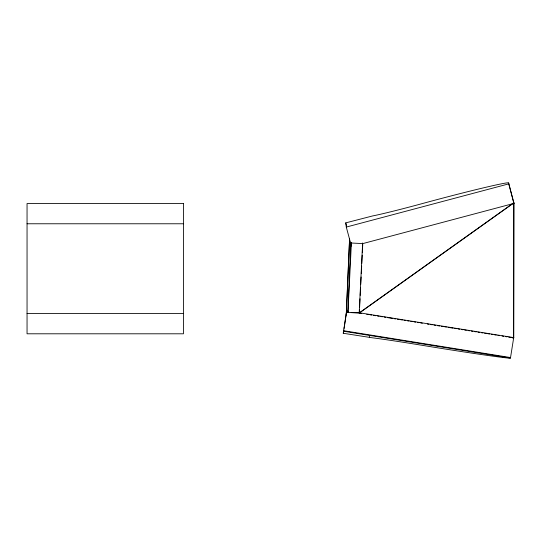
<?xml version="1.0" encoding="UTF-8"?>
<svg xmlns="http://www.w3.org/2000/svg" width="541" height="541" viewBox="0 0 541 541"><rect width="100%" height="100%" fill="white"/><g stroke="black" fill="none" stroke-linecap="round" stroke-linejoin="round"><path stroke-width="0.81" d="M513.882 202.875L513.68 337.902L513.794 202.78M513.017 338.233A74.604 1.413 9.1 0 0 513.666 338.125L513.707 337.598L359.285 312.766L346.416 312.536L349.581 238.858L346.233 314.808M347.904 311.67L350.724 242.172M347.951 312.428L351.42 242.429M351.156 312.59L359.177 312.982L362.646 242.977M359.339 312.996L359.508 309.641M359.63 307.132L360.049 298.76M360.211 295.406L360.583 287.873M360.752 284.525L361.124 276.985M361.293 273.638L361.665 266.104M361.787 263.589L362.206 255.217M362.328 252.708L362.747 244.336M513.707 337.598L510.454 358.074A74.604 1.413 9.1 0 1 422.548 345.374A46.343 0.879 9.1 0 0 371.829 337.733L343.264 333.276L346.653 311.041L348.228 311.298M346.653 311.041L344.556 325.242M346.409 314.815L346.531 313.3M369.523 337.496L369.686 335.447M513.659 337.895L508.675 337.097M343.264 333.276L343.778 330.064M344.035 328.455L344.292 326.852M359.17 312.975L513.105 203.274M359.238 313.07L513.172 203.362M351.42 246.081L346.294 227.071L345.746 222.872L372.695 215.92A46.343 1.427 -14.9 0 0 422.406 203.551A74.604 2.292 -14.9 0 1 508.641 182.986L513.95 203.396L362.801 243.592L350.527 242.983L350.46 242.463M346.294 227.071L508.756 183.872L508.641 182.986M27.05 223.771L183.453 223.771M27.05 313.577L183.453 313.577M360.069 313.198L361.726 313.469M366.71 314.267L368.367 314.537M370.03 314.801L371.687 315.072M373.351 315.335L375.839 315.734M377.503 316.005L379.16 316.269M380.823 316.539L382.48 316.803M384.144 317.073L385.807 317.337M387.464 317.608L392.448 318.406M394.105 318.676L395.769 318.94M397.425 319.21L399.089 319.474M400.746 319.745L402.409 320.008M404.066 320.279L405.73 320.543M407.393 320.813L409.05 321.077M410.714 321.347L412.37 321.611M414.034 321.881L415.691 322.145M417.354 322.409L419.011 322.679M420.675 322.943L422.332 323.214M427.316 324.012L428.972 324.282M430.636 324.546L432.3 324.816M433.956 325.08L435.62 325.351M437.277 325.614L439.765 326.013M441.429 326.284L443.093 326.548M444.749 326.818L446.413 327.082M448.07 327.352L453.054 328.15M454.711 328.421L456.374 328.685M458.031 328.955L459.694 329.219M461.351 329.489L463.015 329.753M464.678 330.024L466.335 330.287M467.999 330.558L469.656 330.822M471.319 331.092L472.976 331.356M474.64 331.626L476.296 331.89M477.96 332.16L479.617 332.424M481.28 332.688L482.937 332.958M484.601 333.222L486.264 333.493M487.921 333.756L489.585 334.027M491.242 334.291L492.905 334.561M494.562 334.825L496.225 335.095M497.882 335.359L499.546 335.63M502.034 336.029L503.698 336.292M505.355 336.563L507.018 336.827M343.467 330.693L510.494 357.554L510.454 358.074L343.427 331.22M508.756 183.872L513.95 203.396M345.746 222.872L346.592 226.05M351.339 242.503L351.407 243.031M183.453 203.551L27.05 203.551L27.05 333.797L183.453 333.797L183.453 203.551"/></g></svg>
